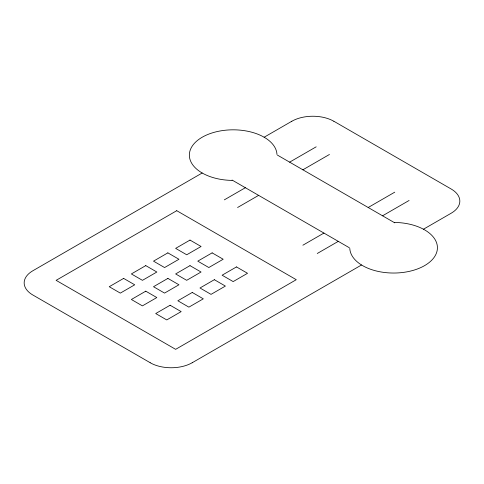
<?xml version="1.0" encoding="UTF-8"?>
<svg xmlns="http://www.w3.org/2000/svg" width="484" height="484" viewBox="0 0 484 484"><rect width="100%" height="100%" fill="white"/><g stroke="black" fill="none" stroke-linecap="round" stroke-linejoin="round"><path stroke-width="0.73" d="M202.191 172.994L32.882 270.744A29.736 17.164 0 0 0 32.888 295.028L150.191 362.71M264.143 137.232L291.798 121.26M224.328 199.856L245.364 187.713M289.632 162.152L316.185 146.821M237.583 207.509L258.619 195.367M302.887 169.805L329.447 154.475M302.887 245.213L323.923 233.07M368.191 207.509L394.744 192.178M317.25 253.501L338.28 241.359M382.554 215.797L409.107 200.467M192.208 362.734L361.524 264.984M423.47 229.216L451.13 213.25A29.724 17.164 0 0 0 451.112 188.972L333.863 121.26M277.441 155.11L394.744 222.84M232.06 180.036L349.327 247.735M291.81 121.272A29.724 17.164 0 0 1 333.845 121.266M192.196 362.734A29.736 17.164 0 0 1 150.155 362.728M232.042 180.399A43.808 25.295 0 0 1 189.359 154.892A43.808 25.295 0 0 1 232.798 129.821A43.808 25.295 0 0 1 276.963 154.469M394.714 222.446A43.826 25.301 0 0 1 437.421 247.953A43.826 25.301 0 0 1 393.976 273.036A43.826 25.301 0 0 1 349.793 248.383M176.745 210.697L56.12 280.339L175.638 349.339L296.262 279.698L176.745 210.697M123.632 278.403L109.233 286.716L120.322 293.116L134.721 284.804L123.632 278.403M145.769 265.619L131.37 273.938L142.459 280.339L156.858 272.02L145.769 265.619M167.863 252.866L153.501 261.154L164.59 267.555L178.953 259.267L167.863 252.866M190 240.082L175.638 248.377L186.727 254.778L201.09 246.489L190 240.082M145.769 291.18L131.37 299.493L142.411 305.876L156.816 297.557L145.769 291.18M167.906 278.403L153.501 286.716L164.548 293.092L178.953 284.78L167.906 278.403M190 265.643L175.638 273.938L186.685 280.315L201.048 272.02L190 265.643M212.137 252.866L197.774 261.154L208.822 267.531L223.184 259.243L212.137 252.866M170.114 305.235L155.715 313.553L166.762 319.93L181.161 311.611L170.114 305.235M192.251 292.457L177.846 300.77L188.893 307.146L203.298 298.834L192.251 292.457M214.345 279.698L199.983 287.992L211.03 294.369L225.393 286.08L214.345 279.698M236.482 266.92L222.12 275.208L233.167 281.591L247.53 273.297L236.482 266.92"/></g></svg>
